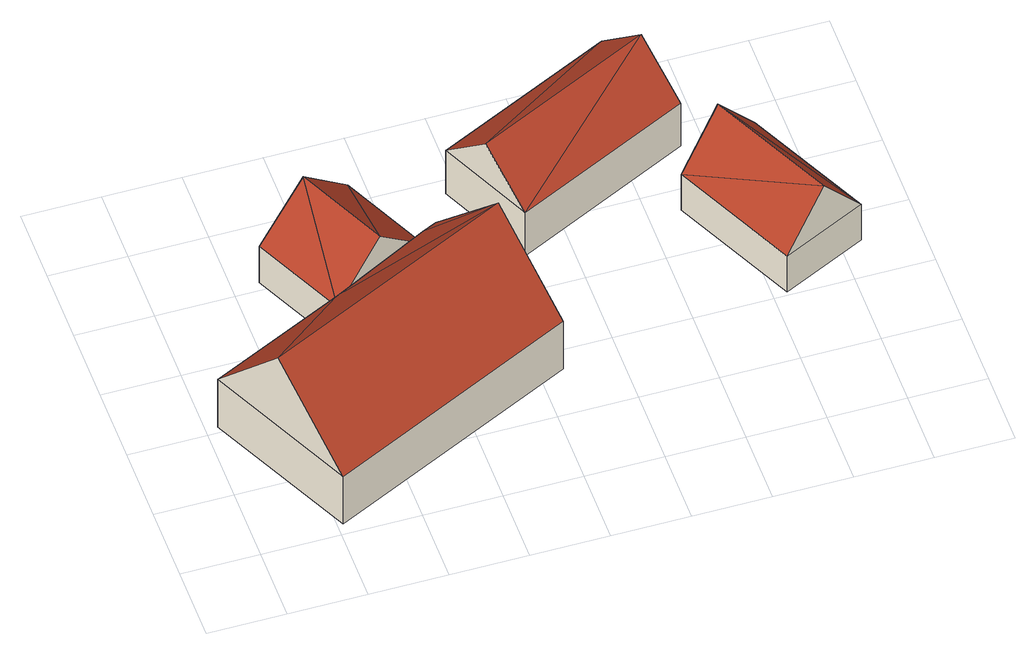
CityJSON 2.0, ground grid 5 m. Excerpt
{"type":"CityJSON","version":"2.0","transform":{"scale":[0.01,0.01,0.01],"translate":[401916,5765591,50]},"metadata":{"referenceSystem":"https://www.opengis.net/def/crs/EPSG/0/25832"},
"CityObjects":{
"building1":{"type":"Building","attributes":{"Gemeindeschluessel":"05515000","Geometrietyp2DReferenz":"3000","function":"31001_1000","roofType":"5000","measuredHeight":10.07},"address":[{"country":"Germany","locality":"Münster","thoroughfareNumber":"81","thoroughfareName":"Uhlenbrockweg"}],"geometry":[{"type":"Solid","lod":"2","boundaries":[[[[0,1,2,3]],[[4,5,1,0]],[[6,7,5,4]],[[8,9,7,6]],[[10,11,9,8]],[[3,2,11,10]],[[6,12,13,8]],[[12,4,0]],[[12,0,3]],[[13,12,3]],[[3,10,13]],[[4,12,6]],[[8,13,10]],[[1,5,7,9,11,2]]]],"semantics":{"surfaces":[{"type":"WallSurface"},{"type":"RoofSurface"},{"type":"GroundSurface"}],"values":[[0,0,0,0,0,0,1,1,1,1,1,0,0,2]]}}]},
"building2":{"type":"Building","attributes":{"Gemeindeschluessel":"05515000","Geometrietyp2DReferenz":"3000","function":"31001_2700","roofType":"3100","measuredHeight":6.52},"geometry":[{"type":"Solid","lod":"2","boundaries":[[[[14,15,16,17]],[[18,19,15,14]],[[20,21,19,18]],[[17,16,21,20]],[[14,22,18]],[[20,23,17]],[[17,23,22]],[[22,14,17]],[[23,20,18]],[[18,22,23]],[[15,19,21,16]]]],"semantics":{"surfaces":[{"type":"WallSurface"},{"type":"RoofSurface"},{"type":"GroundSurface"}],"values":[[0,0,0,0,0,0,1,1,1,1,2]]}}]},
"building3":{"type":"Building","attributes":{"Gemeindeschluessel":"05515000","Geometrietyp2DReferenz":"3000","function":"31001_2700","roofType":"3100","measuredHeight":7},"geometry":[{"type":"Solid","lod":"2","boundaries":[[[[24,25,26,27]],[[28,29,25,24]],[[30,31,29,28]],[[27,26,31,30]],[[24,32,28]],[[30,33,27]],[[33,32,24]],[[24,27,33]],[[30,28,32]],[[32,33,30]],[[25,29,31,26]]]],"semantics":{"surfaces":[{"type":"WallSurface"},{"type":"RoofSurface"},{"type":"GroundSurface"}],"values":[[0,0,0,0,0,0,1,1,1,1,2]]}}]},
"building4":{"type":"Building","attributes":{"Gemeindeschluessel":"05515000","Geometrietyp2DReferenz":"3000","function":"31001_2460","roofType":"3100","measuredHeight":6.95},"geometry":[{"type":"Solid","lod":"2","boundaries":[[[[34,35,36,37]],[[38,39,35,34]],[[40,41,39,38]],[[37,36,41,40]],[[34,42,38]],[[40,43,37]],[[43,42,34]],[[34,37,43]],[[40,38,42]],[[42,43,40]],[[35,39,41,36]]]],"semantics":{"surfaces":[{"type":"WallSurface"},{"type":"RoofSurface"},{"type":"GroundSurface"}],"values":[[0,0,0,0,0,0,1,1,1,1,2]]}}]}
},
"vertices":[
[1573,1745,484],[1573,1745,72],[939,1415,72],[939,1415,484],[1668,1789,484],[1668,1789,72],[2133,805,484],[2133,805,72],[520,33,484],[520,33,72],[62,1000,484],[62,1000,72],[1897,1304,1078],[284,532,1078],
[653,2020,382],[653,2020,68],[939,1415,68],[939,1415,382],[1299,2325,382],[1299,2325,68],[1573,1745,382],[1573,1745,68],[976,2173,720],[1256,1580,720],
[3072,2940,392],[3072,2940,21],[1929,2396,21],[1929,2396,392],[3358,2323,392],[3358,2323,21],[2218,1777,392],[2218,1777,21],[3215,2631,720],[2074,2087,720],
[3202,1840,327],[3202,1840,20],[3592,1025,20],[3592,1025,327],[3742,2098,327],[3742,2098,20],[4132,1283,327],[4132,1283,20],[3472,1969,714],[3862,1154,714]
]}
